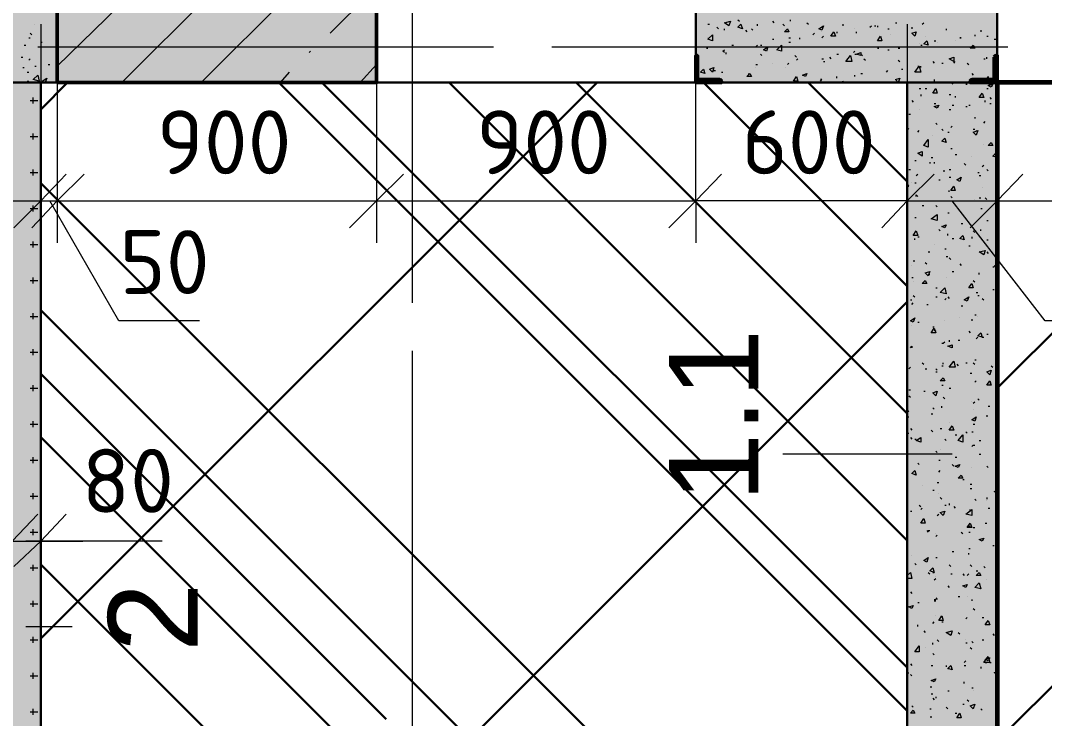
# Model space of a CAD drawing. Header units: millimetres. Extents: x -84737 to 172119, y -43083 to 59399.
# Drawn here: x 131149 to 134040, y 47248 to 49220 of the extents above; entities that cross this region are included whole.
import ezdxf

# ---------------------------------------------------------------- set-up
doc = ezdxf.new("R2010")
doc.units = ezdxf.units.MM
for name, color, linetype, lineweight in [('11) Плинтус ПЛ-2', 70, 'Continuous', 30), ('12) Наливной пол', 150, 'Continuous', 30), ('15) Штукатурка стен СТ-1.1', 161, 'Continuous', 60), ('16) Краска СТ-1.1 стена', 5, 'Continuous', 60), ('19) Краска ПТ-5 потолок', 161, 'Continuous', 30), ('20) Шпакл. баз. фин Стена', 40, 'Continuous', 60), ('22) Шпакл. баз. фин. Потолок', 102, 'Continuous', 30), ('8) Линолеум Л-1.1', 130, 'Continuous', 30)]:
    doc.layers.add(name, color=color, linetype=linetype, lineweight=lineweight)
doc.layers.add('PDF _Геометрия', color=7, linetype='Continuous')
doc.layers.add('PDF _Текст', color=7, linetype='Continuous')
doc.layers.add('PDF _Сплошная заливка', color=7, linetype='Continuous', true_color=0xffffff)
doc.styles.add('PDF GOSTCommon', font='arial.ttf')
doc.styles.add('PDF ISOCPEUR', font='isocpeur.ttf')

msp = doc.modelspace()

# ---------------------------------------------------------------- hatches: boundary and pattern name
at = {"layer": '12) Наливной пол'}
h = msp.add_hatch(dxfattribs=at)
h.set_pattern_fill('ANSI31', color=256, scale=222)
h.paths.add_polyline_path([(133906.4, 38643.9), (137102.4, 38643.9), (137102.4, 49044.5), (133906.4, 49044.5)])
at = {"layer": '19) Краска ПТ-5 потолок'}
h = msp.add_hatch(dxfattribs=at)
h.set_pattern_fill('ANSI34', color=256, scale=80, angle=90)
h.paths.add_polyline_path([(133652.4, 49044.5), (131205.7, 49044.5), (131205.7, 46547), (132153.9, 46547), (132153.9, 47245.5), (132352.9, 47245.5), (132352.9, 46547), (133652.4, 46547)])
at = {"layer": '22) Шпакл. баз. фин. Потолок'}
h = msp.add_hatch(dxfattribs=at)
h.set_pattern_fill('ANSI37', color=256, scale=333)
h.paths.add_polyline_path([(133652.4, 49044.5), (131205.7, 49044.5), (131205.7, 46547), (132153.9, 46547), (132153.9, 47245.5), (132352.9, 47245.5), (132352.9, 46547), (133652.4, 46547)])
at = {"layer": '8) Линолеум Л-1.1'}
h = msp.add_hatch(dxfattribs=at)
h.set_pattern_fill('ANSI31', color=256, scale=222)
h.paths.add_polyline_path([(133906.4, 38643.9), (137102.4, 38643.9), (137102.4, 49044.5), (133906.4, 49044.5)])
at = {"layer": 'PDF _Сплошная заливка', "transparency": 33554559}
h = msp.add_hatch(color=256, dxfattribs=at)
h.paths.add_polyline_path([(133652.4, 46127.9), (133906.4, 46127.9), (133906.4, 49044.5), (133652.4, 49044.5)])
h.paths.add_polyline_path([(133906.4, 45073.9), (133652.4, 45073.9), (133652.4, 43846.3), (133906.4, 43846.3)])

# ---------------------------------------------------------------- linework, layer by layer
at = {"layer": '11) Плинтус ПЛ-2'}
msp.add_lwpolyline([(133906.4, 45073.9), (133906.4, 38643.9), (137102.4, 38643.9), (137102.4, 49044.5), (133906.4, 49044.5), (133906.4, 46127.9)], dxfattribs=at)
at = {"layer": '15) Штукатурка стен СТ-1.1'}
msp.add_lwpolyline([(133906.4, 45073.9), (133906.4, 38643.9), (137102.4, 38643.9), (137102.4, 49044.5), (133906.4, 49044.5), (133906.4, 46127.9)], dxfattribs=at)
at = {"layer": '16) Краска СТ-1.1 стена'}
msp.add_lwpolyline([(133906.4, 45073.9), (133906.4, 38643.9), (137102.4, 38643.9), (137102.4, 49044.5), (133906.4, 49044.5), (133906.4, 46127.9)], dxfattribs=at)
at = {"layer": '19) Краска ПТ-5 потолок'}
msp.add_lwpolyline([(131205.7, 46547), (133652.4, 46547), (133652.4, 49044.5), (131205.7, 49044.5)], close=True, dxfattribs=at)
at = {"layer": '20) Шпакл. баз. фин Стена'}
msp.add_lwpolyline([(133906.4, 45073.9), (133906.4, 38643.9), (137102.4, 38643.9), (137102.4, 49044.5), (133906.4, 49044.5), (133906.4, 46127.9)], dxfattribs=at)
at = {"layer": '8) Линолеум Л-1.1'}
msp.add_lwpolyline([(133906.4, 38643.9), (137102.4, 38643.9), (137102.4, 49044.5), (133906.4, 49044.5)], close=True, dxfattribs=at)
at = {"layer": 'PDF _Геометрия', "lineweight": 9}
for points in [[(132255.5, 48739.7), (132255.5, 49738.7)], [(132255.5, 48422.2), (132255.5, 49425.5)], [(131252.3, 49091.1), (131459.7, 49294.3)], [(131434.3, 49044.5), (131684, 49294.3)], [(131658.6, 49044.5), (131908.4, 49294.3)], [(132022.7, 49184.2), (132132.7, 49294.3)], [(131188.8, 49209.6), (131188.8, 49209.6)], [(131205.7, 49209.6), (131205.7, 48710.1), (131205.7, 48591.6)], [(131252.3, 49209.6), (131252.3, 48710.1), (131252.3, 48591.6)], [(132153.9, 49209.6), (132153.9, 48710.1), (132153.9, 48591.6)], [(133652.4, 48591.6), (133652.4, 48710.1), (133055.6, 48710.1), (133055.6, 49209.6), (133055.6, 49213.8)], [(133055.6, 49209.6), (133055.6, 49209.6)], [(133089.4, 49209.6), (133093.7, 49209.6)], [(133136, 49213.8), (133140.2, 49213.8)], [(133174.1, 49222.3), (133178.3, 49218.1)], [(133229.1, 49205.4), (133229.1, 49209.6)], [(133271.4, 49218.1), (133275.7, 49213.8)], [(133301.1, 49209.6), (133305.3, 49205.4)], [(133322.2, 49218.1), (133322.2, 49222.3)], [(133368.8, 49213.8), (133373, 49209.6)], [(133470.4, 49209.6), (133470.4, 49205.4)], [(133618.6, 49213.8), (133622.8, 49213.8)], [(133652.4, 49209.6), (133652.4, 48710.1), (133906.4, 48710.1), (134803.8, 48710.1), (135705.4, 48710.1), (136602.9, 48710.1), (137225.1, 48710.1)], [(133694.7, 49209.6), (133699, 49213.8)], [(133906.4, 49209.6), (133906.4, 48710.1), (133906.4, 48591.6)], [(131176.1, 49184.2), (131180.3, 49180)], [(131252.3, 49184.2), (131252.3, 49184.2)], [(131252.3, 49184.2), (131252.3, 49184.2)], [(133114.8, 49201.1), (133119.1, 49196.9)], [(133136, 49192.7), (133136, 49196.9)], [(133195.2, 49192.7), (133199.5, 49188.4)], [(133212.2, 49196.9), (133216.4, 49192.7)], [(133313.8, 49192.7), (133313.8, 49192.7)], [(133385.7, 49180), (133390, 49184.2)], [(133411.1, 49188.4), (133411.1, 49188.4)], [(133453.5, 49188.4), (133453.5, 49184.2)], [(133504.3, 49196.9), (133504.3, 49196.9)], [(133508.5, 49184.2), (133508.5, 49188.4)], [(133508.5, 49184.2), (133508.5, 49184.2)], [(133546.6, 49201.1), (133550.8, 49205.4)], [(133559.3, 49205.4), (133563.5, 49205.4)], [(133567.8, 49205.4), (133567.8, 49201.1)], [(133597.4, 49196.9), (133601.6, 49196.9)], [(133605.9, 49180), (133605.9, 49180)], [(133665.1, 49201.1), (133665.1, 49196.9)], [(133762.5, 49196.9), (133762.5, 49192.7)], [(133842.9, 49180), (133842.9, 49175.7)], [(133859.8, 49192.7), (133859.8, 49188.4)], [(131159.1, 49150.3), (131163.4, 49150.3)], [(131171.8, 49171.5), (131176.1, 49171.5)], [(131205.7, 49158.8), (131209.9, 49158.8)], [(133089.4, 49171.5), (133089.4, 49171.5)], [(133157.1, 49150.3), (133161.4, 49150.3)], [(133224.9, 49146.1), (133229.1, 49150.3)], [(133237.6, 49150.3), (133241.8, 49150.3)], [(133271.4, 49167.3), (133275.7, 49167.3)], [(133318, 49171.5), (133322.2, 49171.5)], [(133318, 49158.8), (133322.2, 49158.8)], [(133347.6, 49171.5), (133347.6, 49167.3)], [(133411.1, 49171.5), (133415.4, 49175.7)], [(133686.3, 49154.6), (133686.3, 49154.6)], [(133690.5, 49150.3), (133694.7, 49150.3)], [(133703.2, 49175.7), (133703.2, 49175.7)], [(133728.6, 49163), (133732.8, 49163)], [(133737.1, 49158.8), (133737.1, 49158.8)], [(133787.9, 49163), (133787.9, 49163)], [(133876.8, 49175.7), (133881, 49175.7)], [(133897.9, 49167.3), (133902.2, 49167.3)], [(131197.2, 49146.1), (132196.2, 49146.1)], [(131231.1, 49146.1), (131281.9, 49146.1)], [(131480.9, 49146.1), (132484.1, 49146.1)], [(131963.4, 49129.2), (131967.7, 49133.4)], [(132395.2, 49146.1), (132450.2, 49146.1)], [(132649.2, 49146.1), (133648.2, 49146.1)], [(132683, 49146.1), (132733.8, 49146.1)], [(132937, 49146.1), (133936, 49146.1)], [(133085.2, 49141.9), (133089.4, 49141.9)], [(133136, 49129.2), (133131.8, 49133.4), (133136, 49137.6)], [(133140.2, 49129.2), (133140.2, 49124.9)], [(133237.6, 49124.9), (133241.8, 49120.7)], [(133453.5, 49124.9), (133457.7, 49124.9)], [(133500, 49129.2), (133504.3, 49133.4)], [(133504.3, 49124.9), (133508.5, 49124.9)], [(133521.2, 49124.9), (133525.4, 49120.7)], [(133567.8, 49141.9), (133572, 49141.9)], [(133597.4, 49137.6), (133601.6, 49137.6)], [(133627, 49141.9), (133631.3, 49141.9)], [(133851.4, 49146.1), (133902.2, 49146.1)], [(131150.7, 49116.5), (131154.9, 49116.5)], [(131171.8, 49108), (131176.1, 49112.2)], [(131226.9, 49095.3), (131231.1, 49095.3)], [(131248, 49112.2), (131252.3, 49112.2)], [(132107.4, 49044.5), (132153.9, 49095.3)], [(133224.9, 49095.3), (133229.1, 49095.3)], [(133271.4, 49099.5), (133271.4, 49099.5)], [(133313.8, 49095.3), (133318, 49099.5)], [(133334.9, 49120.7), (133339.2, 49116.5)], [(133339.2, 49108), (133343.4, 49112.2)], [(133411.1, 49112.2), (133415.4, 49112.2)], [(133415.4, 49103.8), (133419.6, 49103.8)], [(133432.3, 49116.5), (133436.5, 49112.2)], [(133529.7, 49112.2), (133533.9, 49108)], [(133627, 49108), (133631.3, 49103.8)], [(133724.4, 49103.8), (133728.6, 49099.5)], [(133749.8, 49099.5), (133754, 49099.5)], [(133783.6, 49099.5), (133787.9, 49103.8)], [(133821.7, 49099.5), (133826, 49095.3)], [(133868.3, 49112.2), (133872.5, 49112.2)], [(133876.8, 49112.2), (133876.8, 49116.5)], [(131154.9, 49086.8), (131159.1, 49086.8)], [(131167.6, 49074.1), (131171.8, 49074.1)], [(131188.8, 49091.1), (131193, 49091.1)], [(131883, 49044.5), (131908.4, 49074.1)], [(133106.4, 49078.4), (133110.6, 49078.4)], [(133127.5, 49074.1), (133131.8, 49074.1)], [(133203.7, 49069.9), (133203.7, 49065.7)], [(133224.9, 49086.8), (133224.9, 49086.8)], [(133309.5, 49086.8), (133309.5, 49086.8)], [(133504.3, 49061.4), (133504.3, 49065.7)], [(133521.2, 49069.9), (133525.4, 49069.9)], [(133593.2, 49074.1), (133597.4, 49078.4)], [(133635.5, 49082.6), (133639.7, 49082.6)], [(133682, 49091.1), (133686.3, 49091.1)], [(133690.5, 49086.8), (133690.5, 49091.1)], [(133834.4, 49069.9), (133838.7, 49065.7)], [(131167.6, 49048.7), (131171.8, 49048.7)], [(131214.2, 49044.5), (131209.9, 49048.7), (131222.6, 49057.2), (131218.4, 49044.5)], [(133093.7, 49048.7), (133097.9, 49048.7)], [(133406.9, 49048.7), (133411.1, 49053), (133406.9, 49053)], [(133453.5, 49057.2), (133453.5, 49061.4)], [(133470.4, 49044.5), (133470.4, 49048.7), (133474.6, 49044.5)], [(133728.6, 49053), (133728.6, 49048.7)], [(133779.4, 49040.3), (133783.6, 49044.5)], [(133817.5, 49040.3), (133821.7, 49040.3)], [(133864.1, 49048.7), (133868.3, 49048.7)], [(133868.3, 49044.5), (133868.3, 49044.5)], [(133872.5, 49053), (133876.8, 49053)], [(133686.3, 49027.6), (133690.5, 49027.6)], [(133690.5, 49010.6), (133690.5, 49006.4)], [(133703.2, 49027.6), (133707.4, 49027.6)], [(133770.9, 49010.6), (133775.2, 49010.6)], [(133787.9, 49006.4), (133787.9, 49002.2)], [(133876.8, 49027.6), (133881, 49027.6)], [(131176.1, 48993.7), (131197.2, 48993.7)], [(131184.5, 48985.2), (131184.5, 49002.2)], [(133665.1, 48993.7), (133669.3, 48989.5)], [(133728.6, 48985.2), (133732.8, 48985.2)], [(133779.4, 48981), (133783.6, 48981)], [(133817.5, 48976.8), (133821.7, 48976.8)], [(133826, 48981), (133830.2, 48981)], [(133872.5, 48989.5), (133872.5, 48993.7)], [(133885.2, 49002.2), (133889.5, 48997.9)], [(133885.2, 48985.2), (133889.5, 48985.2)], [(133656.6, 48955.6), (133660.9, 48955.6)], [(133686.3, 48968.3), (133686.3, 48968.3)], [(133770.9, 48968.3), (133775.2, 48968.3)], [(133732.8, 48930.2), (133737.1, 48926)], [(133775.2, 48917.5), (133779.4, 48921.7)], [(133842.9, 48947.1), (133842.9, 48942.9)], [(133868.3, 48930.2), (133872.5, 48934.4)], [(131176.1, 48892.1), (131197.2, 48892.1)], [(131184.5, 48883.6), (131184.5, 48900.6)], [(133652.4, 48917.5), (133656.6, 48913.3)], [(133682, 48904.8), (133686.3, 48909)], [(133724.4, 48896.3), (133724.4, 48896.3)], [(133749.8, 48913.3), (133754, 48909)], [(133766.7, 48904.8), (133770.9, 48904.8)], [(133838.7, 48913.3), (133842.9, 48913.3)], [(133847.1, 48909), (133851.4, 48904.8)], [(133868.3, 48870.9), (133868.3, 48870.9)], [(133682, 48845.6), (133682, 48845.6)], [(133720.1, 48832.9), (133724.4, 48832.9)], [(133775.2, 48858.3), (133779.4, 48858.3)], [(133787.9, 48841.3), (133792.1, 48841.3)], [(133834.4, 48837.1), (133834.4, 48837.1)], [(133906.4, 48832.9), (133893.7, 48837.1), (133906.4, 48849.8)], [(133673.6, 48824.4), (133677.8, 48824.4)], [(133715.9, 48820.2), (133715.9, 48815.9)], [(133728.6, 48820.2), (133728.6, 48815.9)], [(133813.3, 48815.9), (133817.5, 48811.7)], [(133864.1, 48807.5), (133868.3, 48811.7)], [(131176.1, 48790.5), (131197.2, 48790.5)], [(131184.5, 48782.1), (131184.5, 48799)], [(133656.6, 48799), (133660.9, 48799)], [(133677.8, 48782.1), (133682, 48786.3)], [(133754, 48794.8), (133758.2, 48794.8)], [(133770.9, 48799), (133775.2, 48799)], [(133770.9, 48777.8), (133775.2, 48777.8)], [(133851.4, 48790.5), (133855.6, 48790.5)], [(133855.6, 48782.1), (133859.8, 48782.1)], [(133876.8, 48799), (133881, 48794.8)], [(133902.2, 48790.5), (133906.4, 48790.5)], [(133652.4, 48752.4), (133656.6, 48752.4), (133652.4, 48760.9)], [(133665.1, 48760.9), (133665.1, 48760.9)], [(133673.6, 48760.9), (133677.8, 48760.9)], [(133741.3, 48769.4), (133745.5, 48769.4)], [(133864.1, 48748.2), (133864.1, 48748.2)], [(133677.8, 48722.8), (133677.8, 48727), (133682, 48722.8)], [(133770.9, 48735.5), (133770.9, 48739.7)], [(133775.2, 48722.8), (133779.4, 48718.6)], [(133855.6, 48718.6), (133859.8, 48718.6)], [(133872.5, 48718.6), (133876.8, 48714.3)], [(131083, 48710.1), (131252.3, 48710.1), (132153.9, 48710.1), (133055.6, 48710.1), (133055.6, 48591.6)], [(131176.1, 48688.9), (131197.2, 48688.9)], [(131184.5, 48680.5), (131184.5, 48697.4)], [(131654.4, 48371.4), (131425.8, 48371.4), (131231.1, 48710.1)], [(133694.7, 48697.4), (133699, 48697.4)], [(133732.8, 48697.4), (133737.1, 48693.2)], [(134384.7, 48371.4), (134041.9, 48371.4), (133779.4, 48710.1)], [(133809, 48710.1), (133813.3, 48710.1)], [(133842.9, 48714.3), (133842.9, 48714.3)], [(133859.8, 48688.9), (133864.1, 48688.9)], [(133673.6, 48663.5), (133677.8, 48663.5)], [(133766.7, 48676.2), (133770.9, 48676.2)], [(133741.3, 48629.7), (133745.5, 48625.4)], [(133762.5, 48638.1), (133762.5, 48638.1)], [(133804.8, 48646.6), (133809, 48646.6)], [(133859.8, 48625.4), (133859.8, 48629.7)], [(133876.8, 48655.1), (133881, 48655.1)], [(133673.6, 48600), (133673.6, 48604.3)], [(133682, 48608.5), (133686.3, 48608.5)], [(133766.7, 48612.7), (133766.7, 48617)], [(133779.4, 48604.3), (133783.6, 48604.3)], [(133834.4, 48608.5), (133834.4, 48604.3)], [(133838.7, 48625.4), (133842.9, 48621.2)], [(131176.1, 48587.3), (131197.2, 48587.3)], [(131184.5, 48578.9), (131184.5, 48595.8)], [(133728.6, 48587.3), (133728.6, 48587.3)], [(133758.2, 48574.6), (133762.5, 48574.6)], [(133826, 48583.1), (133830.2, 48583.1)], [(133876.8, 48600), (133881, 48600)], [(133711.7, 48566.2), (133715.9, 48566.2)], [(133762.5, 48553.5), (133766.7, 48553.5)], [(133770.9, 48549.2), (133775.2, 48545)], [(133855.6, 48566.2), (133859.8, 48566.2)], [(133876.8, 48566.2), (133881, 48561.9)], [(132255.5, 48485.7), (132255.5, 48540.8)], [(133665.1, 48528.1), (133665.1, 48528.1)], [(133669.3, 48540.8), (133673.6, 48540.8)], [(133703.2, 48536.5), (133707.4, 48532.3)], [(133800.6, 48532.3), (133804.8, 48528.1)], [(133893.7, 48523.8), (133897.9, 48523.8)], [(133897.9, 48528.1), (133902.2, 48523.8)], [(131176.1, 48485.7), (131197.2, 48485.7)], [(131184.5, 48477.3), (131184.5, 48494.2)], [(133665.1, 48494.2), (133669.3, 48494.2)], [(133711.7, 48502.7), (133715.9, 48502.7)], [(133762.5, 48494.2), (133762.5, 48494.2)], [(133779.4, 48511.1), (133783.6, 48511.1)], [(133838.7, 48485.7), (133842.9, 48481.5)], [(133855.6, 48502.7), (133855.6, 48506.9)], [(133669.3, 48481.5), (133669.3, 48481.5)], [(133732.8, 48464.6), (133737.1, 48464.6)], [(133893.7, 48460.3), (133897.9, 48460.3)], [(133660.9, 48430.7), (133665.1, 48430.7)], [(133669.3, 48443.4), (133673.6, 48439.2)], [(133732.8, 48439.2), (133737.1, 48439.2)], [(133758.2, 48430.7), (133762.5, 48434.9)], [(133766.7, 48439.2), (133770.9, 48434.9)], [(133847.1, 48451.9), (133851.4, 48451.9)], [(133851.4, 48443.4), (133855.6, 48443.4)], [(133864.1, 48434.9), (133868.3, 48430.7)], [(133665.1, 48418), (133669.3, 48422.2)], [(133707.4, 48418), (133711.7, 48418)], [(133804.8, 48413.8), (133809, 48413.8)], [(133902.2, 48409.5), (133906.4, 48409.5)], [(131176.1, 48384.1), (131197.2, 48384.1)], [(131184.5, 48375.7), (131184.5, 48392.6)], [(133758.2, 48371.4), (133758.2, 48371.4)], [(133800.6, 48379.9), (133800.6, 48379.9)], [(133834.4, 48375.7), (133834.4, 48371.4)], [(133842.9, 48388.4), (133847.1, 48388.4)], [(133851.4, 48384.1), (133851.4, 48384.1)], [(133665.1, 48358.8), (133665.1, 48358.8)], [(133682, 48367.2), (133686.3, 48367.2)], [(133724.4, 48354.5), (133728.6, 48354.5)], [(133728.6, 48346.1), (133732.8, 48341.8)], [(133826, 48341.8), (133830.2, 48337.6)], [(133749.8, 48308), (133754, 48308), (133758.2, 48312.2)], [(133770.9, 48316.4), (133770.9, 48312.2)], [(133796.3, 48316.4), (133800.6, 48316.4)], [(133847.1, 48320.7), (133851.4, 48324.9)], [(133864.1, 48324.9), (133868.3, 48324.9)], [(133876.8, 48333.4), (133881, 48333.4)], [(131184.5, 48274.1), (131184.5, 48291)], [(132255.5, 47287.8), (132255.5, 48286.8)], [(133660.9, 48295.3), (133665.1, 48299.5), (133665.1, 48295.3)], [(131176.1, 48282.6), (131197.2, 48282.6)], [(133842.9, 48261.4), (133847.1, 48261.4)], [(131205.7, 48252.9), (131205.7, 47749.2), (131205.7, 47630.7)], [(133656.6, 48236), (133660.9, 48240.2)], [(133694.7, 48252.9), (133699, 48248.7)], [(133703.2, 48236), (133707.4, 48236)], [(133732.8, 48236), (133737.1, 48231.8)], [(133732.8, 48227.5), (133737.1, 48227.5)], [(133749.8, 48244.5), (133754, 48244.5)], [(133754, 48248.7), (133754, 48252.9)], [(133792.1, 48248.7), (133796.3, 48244.5)], [(133817.5, 48252.9), (133821.7, 48252.9)], [(133838.7, 48252.9), (133842.9, 48248.7)], [(133889.5, 48244.5), (133893.7, 48240.2)], [(132255.5, 48172.5), (132255.5, 48223.3)], [(133830.2, 48223.3), (133834.4, 48223.3)], [(133842.9, 48197.9), (133847.1, 48202.1)], [(131176.1, 48181), (131197.2, 48181)], [(131184.5, 48172.5), (131184.5, 48189.4)], [(133656.6, 48176.7), (133660.9, 48176.7)], [(133699, 48172.5), (133703.2, 48172.5)], [(133749.8, 48189.4), (133754, 48189.4)], [(133770.9, 48181), (133775.2, 48181)], [(133885.2, 48193.7), (133889.5, 48193.7)], [(133656.6, 48164), (133656.6, 48164)], [(133656.6, 48159.8), (133660.9, 48155.6)], [(133754, 48155.6), (133758.2, 48151.3)], [(133834.4, 48142.9), (133834.4, 48142.9)], [(133838.7, 48138.6), (133842.9, 48142.9)], [(133851.4, 48151.3), (133855.6, 48147.1)], [(133652.4, 48113.2), (133656.6, 48117.5)], [(133724.4, 48125.9), (133728.6, 48121.7)], [(133749.8, 48125.9), (133749.8, 48130.2)], [(133838.7, 48121.7), (133838.7, 48121.7)], [(133881, 48130.2), (133885.2, 48130.2)], [(131184.5, 48070.9), (131184.5, 48087.8)], [(133652.4, 48100.5), (133656.6, 48100.5)], [(133720.1, 48109), (133724.4, 48109)], [(133770.9, 48083.6), (133770.9, 48083.6)], [(133876.8, 48104.8), (133876.8, 48100.5)], [(131176.1, 48079.4), (131197.2, 48079.4)], [(133652.4, 48054), (133656.6, 48054)], [(133660.9, 48066.7), (133665.1, 48062.4)], [(133720.1, 48062.4), (133724.4, 48058.2)], [(133745.5, 48066.7), (133749.8, 48066.7)], [(133817.5, 48058.2), (133821.7, 48054)], [(133834.4, 48058.2), (133838.7, 48058.2)], [(133838.7, 48079.4), (133842.9, 48079.4)], [(133902.2, 48066.7), (133906.4, 48066.7)], [(133660.9, 48041.3), (133665.1, 48037)], [(133673.6, 48037), (133677.8, 48037)], [(133758.2, 48037), (133762.5, 48032.8)], [(133787.9, 48049.7), (133792.1, 48049.7)], [(133855.6, 48032.8), (133859.8, 48032.8)], [(133779.4, 47994.7), (133301.1, 47994.7)], [(133732.8, 48003.2), (133737.1, 47998.9)], [(133745.5, 48007.4), (133745.5, 48007.4)], [(133834.4, 48015.9), (133838.7, 48020.1), (133842.9, 48020.1)], [(133855.6, 47994.7), (133859.8, 47994.7)], [(131176.1, 47977.8), (131197.2, 47977.8)], [(131184.5, 47969.3), (131184.5, 47986.2)], [(132255.5, 46970.3), (132255.5, 47969.3)], [(133682, 47969.3), (133686.3, 47965.1)], [(133741.3, 47977.8), (133745.5, 47977.8)], [(133779.4, 47965.1), (133783.6, 47960.8)], [(133787.9, 47986.2), (133792.1, 47986.2)], [(133741.3, 47943.9), (133745.5, 47948.1)], [(133834.4, 47956.6), (133834.4, 47956.6)], [(133876.8, 47960.8), (133881, 47956.6)], [(133737.1, 47914.3), (133741.3, 47914.3)], [(133809, 47922.7), (133813.3, 47922.7)], [(133830.2, 47910), (133834.4, 47910)], [(131184.5, 47867.7), (131184.5, 47884.6)], [(133694.7, 47905.8), (133694.7, 47905.8)], [(133724.4, 47893.1), (133728.6, 47893.1)], [(133741.3, 47884.6), (133741.3, 47884.6)], [(133830.2, 47897.3), (133834.4, 47897.3)], [(133906.4, 47884.6), (133897.9, 47888.9), (133906.4, 47888.9)], [(131176.1, 47876.2), (131197.2, 47876.2)], [(133686.3, 47850.8), (133690.5, 47846.6)], [(133745.5, 47871.9), (133749.8, 47867.7)], [(133758.2, 47850.8), (133762.5, 47850.8)], [(133770.9, 47855), (133770.9, 47850.8)], [(133842.9, 47867.7), (133847.1, 47863.5)], [(133876.8, 47871.9), (133876.8, 47867.7)], [(133876.8, 47863.5), (133876.8, 47863.5)], [(133660.9, 47833.9), (133665.1, 47833.9)], [(133690.5, 47838.1), (133694.7, 47842.3)], [(133737.1, 47821.2), (133741.3, 47825.4)], [(133783.6, 47846.6), (133787.9, 47842.3)], [(133830.2, 47833.9), (133830.2, 47838.1)], [(133881, 47842.3), (133885.2, 47842.3)], [(133826, 47791.5), (133830.2, 47791.5)], [(133872.5, 47800), (133876.8, 47800)], [(131176.1, 47774.6), (131197.2, 47774.6)], [(131184.5, 47766.1), (131184.5, 47783.1)], [(133707.4, 47778.8), (133711.7, 47774.6)], [(133711.7, 47778.8), (133715.9, 47778.8)], [(133732.8, 47770.4), (133732.8, 47770.4)], [(133732.8, 47761.9), (133737.1, 47766.1)], [(133804.8, 47774.6), (133809, 47770.4)], [(133826, 47774.6), (133830.2, 47774.6)], [(133838.7, 47787.3), (133842.9, 47787.3)], [(128932.6, 47749.2), (129135.7, 47749.2), (130215.2, 47749.2), (131125.3, 47749.2), (131324.2, 47749.2)], [(131548.6, 47749.2), (131320, 47749.2), (131163.4, 47749.2)], [(133893.7, 47736.5), (133897.9, 47736.5)], [(133665.1, 47706.9), (133665.1, 47706.9)], [(133779.4, 47719.6), (133783.6, 47719.6)], [(133826, 47728), (133830.2, 47728)], [(133826, 47711.1), (133826, 47715.3)], [(131184.5, 47664.5), (131184.5, 47681.5)], [(133673.6, 47685.7), (133677.8, 47681.5)], [(133732.8, 47702.6), (133737.1, 47702.6)], [(133770.9, 47681.5), (133775.2, 47677.2)], [(133830.2, 47681.5), (133834.4, 47677.2)], [(133868.3, 47677.2), (133872.5, 47673)], [(131176.1, 47673), (131197.2, 47673)], [(133652.4, 47651.8), (133660.9, 47660.3), (133665.1, 47643.4), (133652.4, 47643.4)], [(133711.7, 47660.3), (133715.9, 47656.1)], [(133724.4, 47660.3), (133728.6, 47660.3)], [(133732.8, 47647.6), (133732.8, 47647.6)], [(133775.2, 47656.1), (133779.4, 47656.1)], [(133809, 47656.1), (133813.3, 47651.8)], [(133821.7, 47651.8), (133826, 47656.1)], [(133847.1, 47664.5), (133851.4, 47664.5)], [(133728.6, 47639.1), (133732.8, 47643.4)], [(133766.7, 47622.2), (133770.9, 47618)], [(133876.8, 47639.1), (133876.8, 47639.1)], [(133660.9, 47605.3), (133665.1, 47601)], [(133796.3, 47592.6), (133800.6, 47592.6)], [(133821.7, 47592.6), (133821.7, 47592.6)], [(131176.1, 47571.4), (131197.2, 47571.4)], [(131184.5, 47562.9), (131184.5, 47579.9)], [(133682, 47575.6), (133686.3, 47575.6)], [(133728.6, 47584.1), (133732.8, 47584.1)], [(133728.6, 47579.9), (133732.8, 47579.9)], [(133732.8, 47588.3), (133737.1, 47584.1)], [(133834.4, 47584.1), (133834.4, 47579.9)], [(133732.8, 47537.5), (133732.8, 47537.5)], [(133817.5, 47529.1), (133821.7, 47533.3)], [(133838.7, 47558.7), (133842.9, 47554.5)], [(133864.1, 47533.3), (133868.3, 47533.3)], [(131163.4, 47507.9), (131294.6, 47507.9)], [(133682, 47507.9), (133682, 47512.1)], [(133724.4, 47516.4), (133728.6, 47520.6)], [(133749.8, 47520.6), (133754, 47520.6)], [(131184.5, 47461.3), (131184.5, 47478.3)], [(133699, 47495.2), (133703.2, 47491)], [(133796.3, 47491), (133800.6, 47486.7)], [(133893.7, 47486.7), (133897.9, 47482.5)], [(131176.1, 47469.8), (131197.2, 47469.8)], [(133703.2, 47448.6), (133703.2, 47448.6)], [(133724.4, 47457.1), (133724.4, 47461.3)], [(133737.1, 47469.8), (133741.3, 47465.6)], [(133817.5, 47469.8), (133817.5, 47469.8)], [(133817.5, 47461.3), (133821.7, 47461.3)], [(133830.2, 47448.6), (133834.4, 47444.4)], [(133834.4, 47465.6), (133838.7, 47461.3)], [(133864.1, 47469.8), (133868.3, 47469.8)], [(133724.4, 47431.7), (133728.6, 47427.5)], [(133660.9, 47402.1), (133665.1, 47397.8)], [(133720.1, 47397.8), (133724.4, 47397.8)], [(133762.5, 47397.8), (133762.5, 47393.6)], [(133766.7, 47389.4), (133770.9, 47389.4)], [(133770.9, 47389.4), (133770.9, 47389.4)], [(133813.3, 47406.3), (133817.5, 47410.5)], [(133813.3, 47397.8), (133817.5, 47397.8)], [(133859.8, 47393.6), (133859.8, 47389.4)], [(133872.5, 47406.3), (133876.8, 47406.3)], [(133885.2, 47406.3), (133889.5, 47406.3)], [(131176.1, 47368.2), (131197.2, 47368.2)], [(131184.5, 47359.7), (131184.5, 47376.7)], [(133652.4, 47376.7), (133656.6, 47376.7)], [(133660.9, 47372.4), (133665.1, 47368.2)], [(133906.4, 47376.7), (133897.9, 47376.7), (133906.4, 47380.9)], [(133720.1, 47334.4), (133720.1, 47338.6)], [(133813.3, 47347), (133813.3, 47351.3)], [(133834.4, 47334.4), (133838.7, 47334.4)], [(133720.1, 47317.4), (133724.4, 47317.4)], [(133724.4, 47304.7), (133728.6, 47300.5)], [(133732.8, 47309), (133732.8, 47304.7)], [(133766.7, 47325.9), (133770.9, 47325.9)], [(133821.7, 47300.5), (133826, 47296.3)], [(133838.7, 47325.9), (133838.7, 47325.9)], [(131184.5, 47258.2), (131184.5, 47275.1)], [(133665.1, 47283.6), (133669.3, 47279.3)], [(133715.9, 47275.1), (133720.1, 47275.1)], [(133762.5, 47279.3), (133766.7, 47275.1)], [(133809, 47287.8), (133813.3, 47287.8)], [(133859.8, 47275.1), (133864.1, 47270.9)], [(133902.2, 47275.1), (133906.4, 47275.1)], [(131176.1, 47266.6), (131197.2, 47266.6)], [(133720.1, 47249.7), (133720.1, 47253.9)], [(133787.9, 47262.4), (133792.1, 47262.4)]]:
    msp.add_lwpolyline(points, dxfattribs=at)
at = {"layer": 'PDF _Геометрия', "lineweight": 30}
for points in [[(133923.3, 49637.1), (133906.4, 49637.1), (133906.4, 49611.7), (133906.4, 49294.3), (134803.8, 49294.3), (133906.4, 49294.3), (133906.4, 49044.5), (133055.6, 49044.5), (131205.7, 49044.5), (131205.7, 46547)], [(133034.4, 49637.1), (133055.6, 49637.1), (133055.6, 49611.7), (133055.6, 49294.3), (132153.9, 49294.3), (133055.6, 49294.3), (133055.6, 49044.5), (131205.7, 49044.5)], [(132352.9, 46547), (133652.4, 46547), (133652.4, 49044.5)], [(137102.4, 49044.5), (133906.4, 49044.5)]]:
    msp.add_lwpolyline(points, dxfattribs=at)
for points in [[(129855.4, 49044.5), (131252.3, 49044.5), (131252.3, 49294.3), (129855.4, 49294.3)], [(132352.9, 46348), (133652.4, 46348), (133652.4, 46127.9), (133906.4, 46127.9), (133906.4, 49044.5), (133652.4, 49044.5), (133652.4, 46547), (132352.9, 46547)], [(137102.4, 49044.5), (133906.4, 49044.5), (133906.4, 38643.9), (137102.4, 38643.9)]]:
    msp.add_lwpolyline(points, close=True, dxfattribs=at)
at = {"layer": 'PDF _Геометрия', "lineweight": 50}
for points in [[(131252.3, 49044.5), (132153.9, 49044.5), (132153.9, 49294.3), (131252.3, 49294.3)], [(133059.8, 49053), (133059.8, 49116.5), (133059.8, 49120.7), (133055.6, 49120.7), (133055.6, 49044.5), (133127.5, 49044.5), (133127.5, 49048.7), (133123.3, 49053)], [(133897.9, 49116.5), (133897.9, 49053), (133834.4, 49053), (133830.2, 49048.7), (133830.2, 49044.5), (133906.4, 49044.5), (133906.4, 49120.7), (133902.2, 49120.7)]]:
    msp.add_lwpolyline(points, close=True, dxfattribs=at)
at = {"layer": 'PDF _Геометрия', "lineweight": 9}
for points in [[(133152.9, 49218.1), (133148.7, 49205.4), (133136, 49213.8)], [(133182.5, 49209.6), (133186.8, 49196.9), (133174.1, 49201.1)], [(133102.1, 49163), (133089.4, 49167.3), (133102.1, 49180)], [(133313.8, 49196.9), (133318, 49188.4), (133305.3, 49188.4)], [(133415.4, 49205.4), (133411.1, 49192.7), (133402.7, 49196.9)], [(133445, 49188.4), (133449.2, 49175.7), (133436.5, 49175.7)], [(133677.8, 49188.4), (133673.6, 49175.7), (133665.1, 49184.2)], [(133296.8, 49133.4), (133284.1, 49137.6), (133296.8, 49150.3)], [(133576.2, 49175.7), (133580.5, 49163), (133567.8, 49163)], [(133707.4, 49163), (133711.7, 49150.3), (133699, 49154.6)], [(133804.8, 49171.5), (133800.6, 49171.5)], [(133838.7, 49150.3), (133842.9, 49141.9), (133830.2, 49141.9)], [(133258.7, 49146.1), (133254.5, 49133.4), (133246, 49137.6)], [(133521.2, 49129.2), (133521.2, 49120.7), (133508.5, 49124.9)], [(133495.8, 49103.8), (133478.9, 49103.8), (133491.6, 49120.7)], [(133783.6, 49116.5), (133783.6, 49103.8), (133770.9, 49112.2)], [(131201.5, 49048.7), (131184.5, 49053), (131197.2, 49065.7)], [(133076.7, 49082.6), (133081, 49069.9), (133068.3, 49074.1)], [(133106.4, 49086.8), (133102.1, 49074.1), (133093.7, 49082.6)], [(133207.9, 49069.9), (133212.2, 49061.4), (133199.5, 49061.4)], [(133368.8, 49069.9), (133364.6, 49061.4), (133356.1, 49065.7)], [(133690.5, 49074.1), (133673.6, 49074.1), (133686.3, 49091.1)], [(133339.2, 49061.4), (133343.4, 49048.7), (133330.7, 49048.7)], [(133631.3, 49057.2), (133627, 49044.5), (133618.6, 49053)], [(133881, 49061.4), (133868.3, 49044.5), (133885.2, 49040.3), (133885.2, 49044.5)], [(133893.7, 49040.3), (133889.5, 49031.8), (133881, 49036)], [(133732.8, 49027.6), (133737.1, 49014.9), (133724.4, 49014.9)], [(133864.1, 49014.9), (133868.3, 49002.2), (133855.6, 49002.2)], [(133741.3, 48981), (133737.1, 48972.5), (133728.6, 48976.8)], [(133851.4, 48909), (133847.1, 48896.3), (133838.7, 48904.8)], [(133711.7, 48862.5), (133699, 48866.7), (133711.7, 48883.6)], [(133758.2, 48887.9), (133762.5, 48875.2), (133749.8, 48879.4)], [(133889.5, 48875.2), (133893.7, 48866.7), (133881, 48866.7)], [(133694.7, 48849.8), (133694.7, 48837.1), (133682, 48845.6)], [(133804.8, 48777.8), (133800.6, 48765.1), (133792.1, 48769.4)], [(133783.6, 48752.4), (133787.9, 48739.7), (133775.2, 48739.7)], [(133906.4, 48697.4), (133902.2, 48697.4)], [(133737.1, 48655.1), (133720.1, 48659.3), (133737.1, 48672)], [(133762.5, 48642.4), (133758.2, 48633.9), (133749.8, 48638.1)], [(133677.8, 48625.4), (133682, 48612.7), (133669.3, 48612.7)], [(133809, 48612.7), (133813.3, 48600), (133800.6, 48604.3)], [(133872.5, 48570.4), (133868.3, 48557.7), (133855.6, 48566.2)], [(133703.2, 48485.7), (133707.4, 48477.3), (133694.7, 48477.3)], [(133715.9, 48511.1), (133711.7, 48498.4), (133703.2, 48506.9)], [(133762.5, 48447.6), (133745.5, 48451.9), (133758.2, 48464.6)], [(133834.4, 48477.3), (133838.7, 48464.6), (133826, 48464.6)], [(133826, 48439.2), (133821.7, 48426.5), (133813.3, 48430.7)], [(133673.6, 48379.9), (133669.3, 48367.2), (133660.9, 48371.4)], [(133728.6, 48350.3), (133732.8, 48337.6), (133720.1, 48337.6)], [(133859.8, 48337.6), (133864.1, 48324.9), (133851.4, 48329.1)], [(133779.4, 48303.7), (133779.4, 48295.3), (133766.7, 48299.5)], [(133787.9, 48240.2), (133770.9, 48240.2), (133783.6, 48257.2)], [(133889.5, 48231.8), (133885.2, 48219.1), (133876.8, 48227.5)], [(133754, 48210.6), (133758.2, 48202.1), (133745.5, 48202.1)], [(133885.2, 48202.1), (133889.5, 48189.4), (133876.8, 48189.4)], [(133737.1, 48172.5), (133732.8, 48159.8), (133724.4, 48168.3)], [(133847.1, 48100.5), (133842.9, 48087.8), (133834.4, 48092.1)], [(133779.4, 48075.1), (133783.6, 48062.4), (133770.9, 48062.4)], [(133906.4, 48054), (133902.2, 48054)], [(133690.5, 48041.3), (133690.5, 48028.6), (133677.8, 48032.8)], [(133809, 48028.6), (133796.3, 48032.8), (133809, 48049.7)], [(133800.6, 47965.1), (133796.3, 47956.6), (133787.9, 47960.8)], [(133673.6, 47948.1), (133677.8, 47935.4), (133665.1, 47939.7)], [(133804.8, 47935.4), (133809, 47927), (133796.3, 47927)], [(133758.2, 47833.9), (133754, 47821.2), (133745.5, 47829.6)], [(133834.4, 47821.2), (133817.5, 47825.4), (133834.4, 47838.1)], [(133699, 47812.7), (133703.2, 47800), (133690.5, 47800)], [(133830.2, 47800), (133834.4, 47787.3), (133821.7, 47787.3)], [(133868.3, 47757.7), (133864.1, 47749.2), (133855.6, 47753.4)], [(133711.7, 47702.6), (133707.4, 47689.9), (133699, 47694.2)], [(133724.4, 47673), (133728.6, 47660.3), (133715.9, 47664.5)], [(133855.6, 47660.3), (133859.8, 47651.8), (133847.1, 47651.8)], [(133821.7, 47626.4), (133817.5, 47618), (133809, 47622.2)], [(133859.8, 47613.7), (133842.9, 47618), (133855.6, 47630.7)], [(133669.3, 47567.2), (133665.1, 47558.7), (133656.6, 47562.9)], [(133749.8, 47537.5), (133754, 47524.8), (133741.3, 47524.8)], [(133881, 47524.8), (133885.2, 47512.1), (133872.5, 47512.1)], [(133779.4, 47495.2), (133775.2, 47482.5), (133762.5, 47491)], [(133686.3, 47435.9), (133673.6, 47435.9), (133686.3, 47452.9)], [(133885.2, 47406.3), (133868.3, 47406.3), (133881, 47423.2)], [(133885.2, 47419), (133881, 47410.5), (133872.5, 47414.8)], [(133775.2, 47397.8), (133779.4, 47385.1), (133766.7, 47389.4)], [(133732.8, 47359.7), (133728.6, 47351.3), (133720.1, 47355.5)], [(133669.3, 47270.9), (133673.6, 47262.4), (133660.9, 47262.4)], [(133842.9, 47287.8), (133838.7, 47275.1), (133830.2, 47283.6)], [(133800.6, 47262.4), (133804.8, 47249.7), (133792.1, 47249.7)]]:
    msp.add_lwpolyline(points, close=True, dxfattribs=at)
at = {"layer": 'PDF _Геометрия', "lineweight": 18}
msp.add_lwpolyline([(131125.3, 48765.1), (131125.3, 46547), (131205.7, 46547), (131205.7, 49044.5), (131125.3, 49044.5), (131125.3, 48845.6), (130824.7, 48845.6), (130824.7, 48765.1)], close=True, dxfattribs=at)
at = {"layer": 'PDF _Геометрия', "lineweight": 20}
for points in [[(131277.7, 48786.3), (131205.7, 48710.1), (131129.5, 48633.9)], [(131328.5, 48786.3), (131252.3, 48710.1), (131180.3, 48633.9)], [(132230.1, 48786.3), (132153.9, 48710.1), (132077.7, 48633.9)], [(133127.5, 48786.3), (133055.6, 48710.1), (132979.4, 48633.9)], [(133728.6, 48786.3), (133652.4, 48710.1), (133580.5, 48633.9)], [(133978.4, 48786.3), (133906.4, 48710.1), (133830.2, 48633.9)], [(131197.2, 47825.4), (131125.3, 47749.2), (131049.1, 47677.2)], [(131277.7, 47825.4), (131205.7, 47749.2), (131129.5, 47677.2)]]:
    msp.add_lwpolyline(points, dxfattribs=at)
at = {"layer": 'PDF _Сплошная заливка', "lineweight": 5, "transparency": 33554559}
for points in [[(129855.4, 49294.3), (129855.4, 49044.5), (131252.3, 49294.3), (131252.3, 49044.5)], [(131252.3, 49294.3), (131252.3, 49044.5), (132153.9, 49294.3), (132153.9, 49044.5)], [(133055.6, 49294.3), (133055.6, 49044.5), (133906.4, 49294.3), (133906.4, 49044.5)], [(131125.3, 49044.5), (131125.3, 46547), (131205.7, 49044.5), (131205.7, 46547)]]:
    msp.add_solid(points, dxfattribs=at)

# ---------------------------------------------------------------- texts
at = {"layer": 'PDF _Текст', "char_height": 180.46, "attachment_point": 4, "style": 'PDF ISOCPEUR'}
for s, insert in [('900', (131533.5, 48876)), ('900', (132435.2, 48876)), ('600', (133184.5, 48876)), ('50', (131427.7, 48537.4)), ('80', (131321.9, 47919.3))]:
    msp.add_mtext(s, dxfattribs=dict(at, insert=insert))
at = {"layer": 'PDF _Текст', "attachment_point": 4, "rotation": 90, "style": 'PDF GOSTCommon'}
for s, insert, char_height in [('1.1', (133105.5, 47858.8), 252.47), ('2', (131522.3, 47435.5), 252.5)]:
    msp.add_mtext(s, dxfattribs=dict(at, insert=insert, char_height=char_height))

doc.saveas('drawing.dxf')
